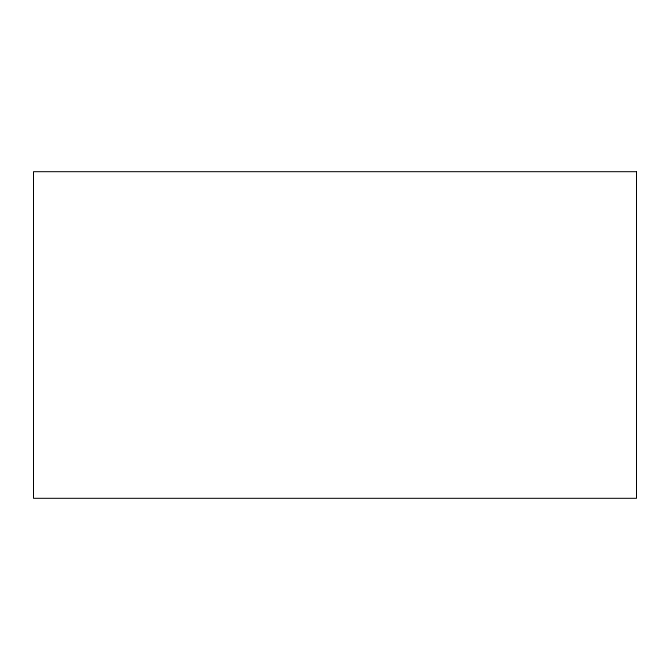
<?xml version="1.0" encoding="UTF-8"?>
<svg xmlns="http://www.w3.org/2000/svg" width="670" height="670" viewBox="0 0 670 670"><rect width="100%" height="100%" fill="white"/><g stroke="black" fill="none" stroke-linecap="round" stroke-linejoin="round"><path stroke-width="1" d="M636.5 171.688L33.5 171.688L33.5 498.312L636.5 498.312L636.5 171.688"/></g></svg>
